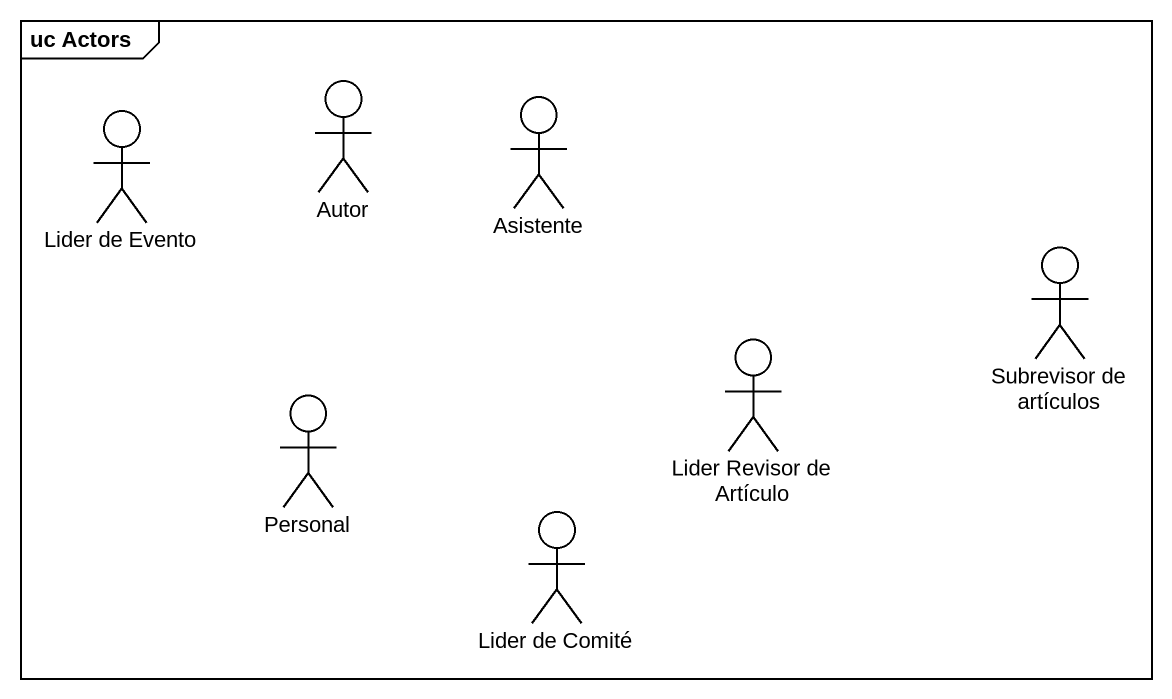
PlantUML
@startuml
mainframe uc Actors
actor "Lider de Evento" as Lider_de_Evento
actor Autor
actor Asistente
actor "Subrevisor de artículos" as Subrevisor_de_artículos
actor Personal
actor "Lider Revisor de Artículo" as Lider_Revisor_de_Artículo
actor "Lider de Comité" as Lider_de_Comité
@enduml
